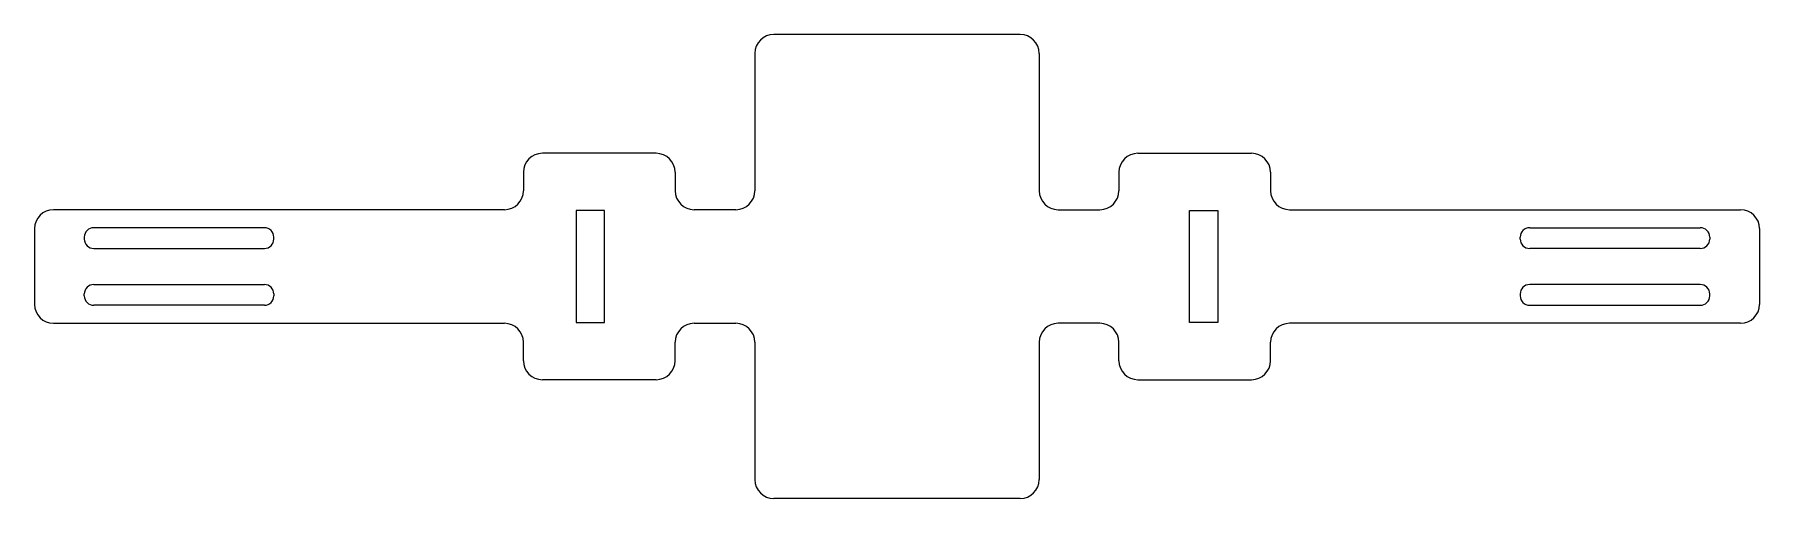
# Model space of a CAD drawing. Header units: millimetres. Extents: x -128 to 54, y -24 to 24.
import ezdxf

# ---------------------------------------------------------------- set-up
doc = ezdxf.new("R2010")
doc.units = ezdxf.units.MM

msp = doc.modelspace()

# ---------------------------------------------------------------- linework, layer by layer
at = {"color": 7, "linetype": 'Continuous', "lineweight": 15}
for p, q in [((-23.99, 24.5), (-49.99, 24.5)), ((-51.99, 22.5), (-51.99, 8)), ((-21.99, 22.5), (-21.99, 8)), ((-62.4, 11.95), (-74.41, 11.95)), ((-11.58, 11.95), (0.42, 11.95)), ((-76.41, 9.95), (-76.41, 8)), ((-60.4, 9.95), (-60.4, 8)), ((-13.58, 9.95), (-13.58, 8)), ((2.42, 9.95), (2.42, 8)), ((-78.41, 6), (-125.99, 6)), ((-67.85, 5.9), (-70.85, 5.9)), ((-70.85, 5.9), (-70.85, -5.9)), ((-67.85, -5.9), (-67.85, 5.9)), ((-53.99, 6), (-58.4, 6)), ((-19.99, 6), (-15.58, 6)), ((-6.13, 5.9), (-3.13, 5.9)), ((-6.13, -5.9), (-6.13, 5.9)), ((-3.13, 5.9), (-3.13, -5.9)), ((4.42, 6), (52.01, 6)), ((-127.99, 4), (-127.99, -4)), ((-103.74, 4.1), (-121.74, 4.1)), ((29.76, 4.1), (47.76, 4.1)), ((54.01, 4), (54.01, -4)), ((-122.74, 3.1), (-122.74, 2.9)), ((-121.74, 1.9), (-103.74, 1.9)), ((-102.74, 2.9), (-102.74, 3.1)), ((28.76, 2.9), (28.76, 3.1)), ((47.76, 1.9), (29.76, 1.9)), ((48.76, 3.1), (48.76, 2.9)), ((-122.74, -3.1), (-122.74, -2.9)), ((-121.74, -1.9), (-103.74, -1.9)), ((-102.74, -2.9), (-102.74, -3.1)), ((28.76, -2.9), (28.76, -3.1)), ((47.76, -1.9), (29.76, -1.9)), ((48.76, -3.1), (48.76, -2.9)), ((-103.74, -4.1), (-121.74, -4.1)), ((29.76, -4.1), (47.76, -4.1)), ((-125.99, -6), (-78.41, -6)), ((-70.85, -5.9), (-67.85, -5.9)), ((-58.4, -6), (-53.99, -6)), ((-15.58, -6), (-19.99, -6)), ((-3.13, -5.9), (-6.13, -5.9)), ((52.01, -6), (4.42, -6)), ((-76.41, -9.95), (-76.41, -8)), ((-60.4, -9.95), (-60.4, -8)), ((-51.99, -8), (-51.99, -22.5)), ((-21.99, -8), (-21.99, -22.5)), ((-13.58, -9.95), (-13.58, -8)), ((2.42, -9.95), (2.42, -8)), ((-62.4, -11.95), (-74.41, -11.95)), ((-11.58, -11.95), (0.42, -11.95)), ((-23.99, -24.5), (-49.99, -24.5))]:
    msp.add_line(p, q, dxfattribs=at)
for centre, radius, start, end in [((-49.99, 22.5), 2, 90, 180), ((-23.99, 22.5), 2, 0, 90), ((-74.41, 9.95), 2, 90, 180), ((-62.4, 9.95), 2, 0, 90), ((-11.58, 9.95), 2, 90, 180), ((0.42, 9.95), 2, 0, 90), ((-78.41, 8), 2, 270, 0), ((-58.4, 8), 2, 180, 270), ((-53.99, 8), 2, 270, 0), ((-19.99, 8), 2, 180, 270), ((-15.58, 8), 2, 270, 0), ((4.42, 8), 2, 180, 270), ((-125.99, 4), 2, 90, 180), ((52.01, 4), 2, 0, 90), ((-121.74, 3.1), 1, 90, 180), ((-103.74, 3.1), 1, 0, 90), ((29.76, 3.1), 1, 90, 180), ((47.76, 3.1), 1, 0, 90), ((-121.74, 2.9), 1, 180, 270), ((-103.74, 2.9), 1, 270, 0), ((29.76, 2.9), 1, 180, 270), ((47.76, 2.9), 1, 270, 0), ((-121.74, -2.9), 1, 90, 180), ((-121.74, -3.1), 1, 180, 270), ((-103.74, -2.9), 1, 0, 90), ((-103.74, -3.1), 1, 270, 0), ((29.76, -2.9), 1, 90, 180), ((29.76, -3.1), 1, 180, 270), ((47.76, -2.9), 1, 0, 90), ((47.76, -3.1), 1, 270, 0), ((-125.99, -4), 2, 180, 270), ((52.01, -4), 2, 270, 0), ((-78.41, -8), 2, 0, 90), ((-58.4, -8), 2, 90, 180), ((-53.99, -8), 2, 0, 90), ((-19.99, -8), 2, 90, 180), ((-15.58, -8), 2, 0, 90), ((4.42, -8), 2, 90, 180), ((-74.41, -9.95), 2, 180, 270), ((-62.4, -9.95), 2, 270, 0), ((-11.58, -9.95), 2, 180, 270), ((0.42, -9.95), 2, 270, 0), ((-49.99, -22.5), 2, 180, 270), ((-23.99, -22.5), 2, 270, 0)]:
    msp.add_arc(centre, radius, start, end, dxfattribs=at)

doc.saveas('drawing.dxf')
